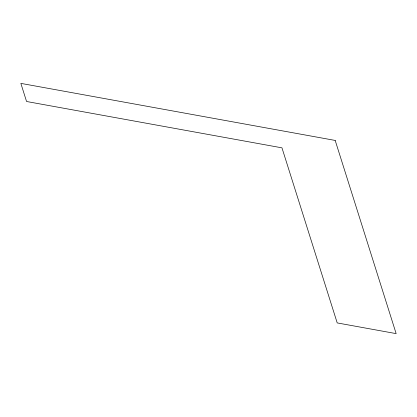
<?xml version="1.0" encoding="UTF-8"?>
<svg xmlns="http://www.w3.org/2000/svg" width="417" height="417" viewBox="0 0 417 417"><rect width="100%" height="100%" fill="white"/><g stroke="black" fill="none" stroke-linecap="round" stroke-linejoin="round"><path stroke-width="0.63" d="M335.19 140.435L20.85 83.379L26.563 101.493L281.965 147.847L337.212 322.92L396.15 333.621L335.19 140.435"/></g></svg>
